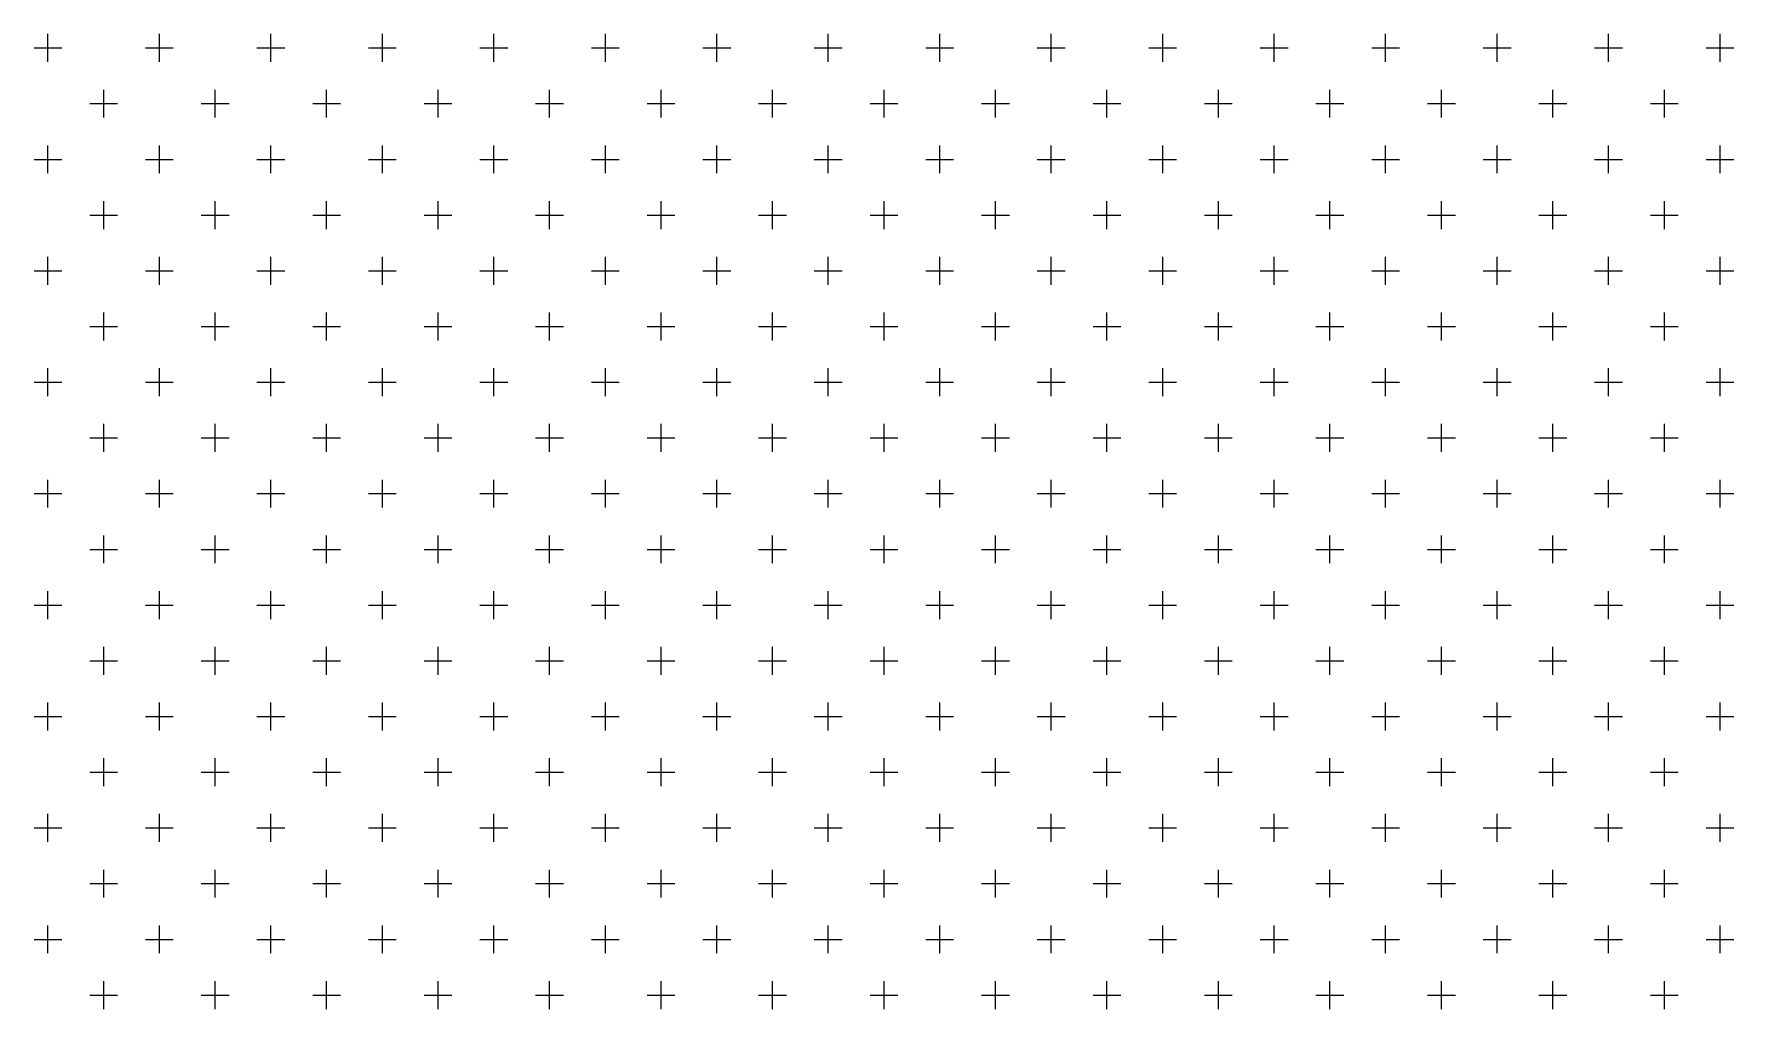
# Model space of a CAD drawing. Header units: metres. Extents: x 476631 to 477421, y 4483749 to 4484052.
# Drawn here: x 477044.38 to 477063.75, y 4483911.37 to 4483922.48 of the extents above; entities that cross this region are included whole.
import ezdxf

# ---------------------------------------------------------------- set-up
doc = ezdxf.new("R2010")
doc.units = ezdxf.units.M
doc.layers.add('PL_PARK', color=97, linetype='Continuous', lineweight=0)

msp = doc.modelspace()

# ---------------------------------------------------------------- linework, layer by layer
at = {"layer": 'PL_PARK', "color": 3, "linetype": 'Continuous'}
for p, q in [((477044.544, 4483922.166), (477044.544, 4483922.484)), ((477045.814, 4483922.166), (477045.814, 4483922.484)), ((477047.084, 4483922.166), (477047.084, 4483922.484)), ((477048.354, 4483922.166), (477048.354, 4483922.484)), ((477049.624, 4483922.166), (477049.624, 4483922.484)), ((477050.894, 4483922.166), (477050.894, 4483922.484)), ((477052.164, 4483922.166), (477052.164, 4483922.484)), ((477053.434, 4483922.166), (477053.434, 4483922.484)), ((477054.704, 4483922.166), (477054.704, 4483922.484)), ((477055.974, 4483922.166), (477055.974, 4483922.484)), ((477057.244, 4483922.166), (477057.244, 4483922.484)), ((477058.514, 4483922.166), (477058.514, 4483922.484)), ((477059.784, 4483922.166), (477059.784, 4483922.484)), ((477061.054, 4483922.166), (477061.054, 4483922.484)), ((477062.324, 4483922.166), (477062.324, 4483922.484)), ((477063.594, 4483922.166), (477063.594, 4483922.484)), ((477044.385, 4483922.325), (477044.702, 4483922.325)), ((477045.655, 4483922.325), (477045.972, 4483922.325)), ((477046.925, 4483922.325), (477047.242, 4483922.325)), ((477048.195, 4483922.325), (477048.512, 4483922.325)), ((477049.465, 4483922.325), (477049.782, 4483922.325)), ((477050.735, 4483922.325), (477051.052, 4483922.325)), ((477052.005, 4483922.325), (477052.322, 4483922.325)), ((477053.275, 4483922.325), (477053.592, 4483922.325)), ((477054.545, 4483922.325), (477054.862, 4483922.325)), ((477055.815, 4483922.325), (477056.132, 4483922.325)), ((477057.085, 4483922.325), (477057.402, 4483922.325)), ((477058.355, 4483922.325), (477058.672, 4483922.325)), ((477059.625, 4483922.325), (477059.942, 4483922.325)), ((477060.895, 4483922.325), (477061.212, 4483922.325)), ((477062.165, 4483922.325), (477062.482, 4483922.325)), ((477063.435, 4483922.325), (477063.752, 4483922.325)), ((477045.179, 4483921.531), (477045.179, 4483921.849)), ((477046.449, 4483921.531), (477046.449, 4483921.849)), ((477047.719, 4483921.531), (477047.719, 4483921.849)), ((477048.989, 4483921.531), (477048.989, 4483921.849)), ((477050.259, 4483921.531), (477050.259, 4483921.849)), ((477051.529, 4483921.531), (477051.529, 4483921.849)), ((477052.799, 4483921.531), (477052.799, 4483921.849)), ((477054.069, 4483921.531), (477054.069, 4483921.849)), ((477055.339, 4483921.531), (477055.339, 4483921.849)), ((477056.609, 4483921.531), (477056.609, 4483921.849)), ((477057.879, 4483921.531), (477057.879, 4483921.849)), ((477059.149, 4483921.531), (477059.149, 4483921.849)), ((477060.419, 4483921.531), (477060.419, 4483921.849)), ((477061.689, 4483921.531), (477061.689, 4483921.849)), ((477062.959, 4483921.531), (477062.959, 4483921.849)), ((477045.02, 4483921.69), (477045.337, 4483921.69)), ((477046.29, 4483921.69), (477046.607, 4483921.69)), ((477047.56, 4483921.69), (477047.877, 4483921.69)), ((477048.83, 4483921.69), (477049.147, 4483921.69)), ((477050.1, 4483921.69), (477050.417, 4483921.69)), ((477051.37, 4483921.69), (477051.687, 4483921.69)), ((477052.64, 4483921.69), (477052.957, 4483921.69)), ((477053.91, 4483921.69), (477054.227, 4483921.69)), ((477055.18, 4483921.69), (477055.497, 4483921.69)), ((477056.45, 4483921.69), (477056.768, 4483921.69)), ((477057.72, 4483921.69), (477058.037, 4483921.69)), ((477058.99, 4483921.69), (477059.307, 4483921.69)), ((477060.26, 4483921.69), (477060.578, 4483921.69)), ((477061.53, 4483921.69), (477061.847, 4483921.69)), ((477062.8, 4483921.69), (477063.118, 4483921.69)), ((477044.544, 4483920.896), (477044.544, 4483921.214)), ((477045.814, 4483920.896), (477045.814, 4483921.214)), ((477047.084, 4483920.896), (477047.084, 4483921.214)), ((477048.354, 4483920.896), (477048.354, 4483921.214)), ((477049.624, 4483920.896), (477049.624, 4483921.214)), ((477050.894, 4483920.896), (477050.894, 4483921.214)), ((477052.164, 4483920.896), (477052.164, 4483921.214)), ((477053.434, 4483920.896), (477053.434, 4483921.214)), ((477054.704, 4483920.896), (477054.704, 4483921.214)), ((477055.974, 4483920.896), (477055.974, 4483921.214)), ((477057.244, 4483920.896), (477057.244, 4483921.214)), ((477058.514, 4483920.896), (477058.514, 4483921.214)), ((477059.784, 4483920.896), (477059.784, 4483921.214)), ((477061.054, 4483920.896), (477061.054, 4483921.214)), ((477062.324, 4483920.896), (477062.324, 4483921.214)), ((477063.594, 4483920.896), (477063.594, 4483921.214)), ((477044.385, 4483921.055), (477044.702, 4483921.055)), ((477045.655, 4483921.055), (477045.972, 4483921.055)), ((477046.925, 4483921.055), (477047.242, 4483921.055)), ((477048.195, 4483921.055), (477048.512, 4483921.055)), ((477049.465, 4483921.055), (477049.782, 4483921.055)), ((477050.735, 4483921.055), (477051.052, 4483921.055)), ((477052.005, 4483921.055), (477052.322, 4483921.055)), ((477053.275, 4483921.055), (477053.592, 4483921.055)), ((477054.545, 4483921.055), (477054.862, 4483921.055)), ((477055.815, 4483921.055), (477056.132, 4483921.055)), ((477057.085, 4483921.055), (477057.402, 4483921.055)), ((477058.355, 4483921.055), (477058.672, 4483921.055)), ((477059.625, 4483921.055), (477059.942, 4483921.055)), ((477060.895, 4483921.055), (477061.212, 4483921.055)), ((477062.165, 4483921.055), (477062.482, 4483921.055)), ((477063.435, 4483921.055), (477063.752, 4483921.055)), ((477045.02, 4483920.42), (477045.337, 4483920.42)), ((477045.179, 4483920.261), (477045.179, 4483920.579)), ((477046.29, 4483920.42), (477046.607, 4483920.42)), ((477046.449, 4483920.261), (477046.449, 4483920.579)), ((477047.56, 4483920.42), (477047.877, 4483920.42)), ((477047.719, 4483920.261), (477047.719, 4483920.579)), ((477048.83, 4483920.42), (477049.147, 4483920.42)), ((477048.989, 4483920.261), (477048.989, 4483920.579)), ((477050.1, 4483920.42), (477050.417, 4483920.42)), ((477050.259, 4483920.261), (477050.259, 4483920.579)), ((477051.37, 4483920.42), (477051.687, 4483920.42)), ((477051.529, 4483920.261), (477051.529, 4483920.579)), ((477052.64, 4483920.42), (477052.957, 4483920.42)), ((477052.799, 4483920.261), (477052.799, 4483920.579)), ((477053.91, 4483920.42), (477054.227, 4483920.42)), ((477054.069, 4483920.261), (477054.069, 4483920.579)), ((477055.18, 4483920.42), (477055.497, 4483920.42)), ((477055.339, 4483920.261), (477055.339, 4483920.579)), ((477056.45, 4483920.42), (477056.768, 4483920.42)), ((477056.609, 4483920.261), (477056.609, 4483920.579)), ((477057.72, 4483920.42), (477058.037, 4483920.42)), ((477057.879, 4483920.261), (477057.879, 4483920.579)), ((477058.99, 4483920.42), (477059.307, 4483920.42)), ((477059.149, 4483920.261), (477059.149, 4483920.579)), ((477060.26, 4483920.42), (477060.578, 4483920.42)), ((477060.419, 4483920.261), (477060.419, 4483920.579)), ((477061.53, 4483920.42), (477061.847, 4483920.42)), ((477061.689, 4483920.261), (477061.689, 4483920.579)), ((477062.8, 4483920.42), (477063.118, 4483920.42)), ((477062.959, 4483920.261), (477062.959, 4483920.579)), ((477044.544, 4483919.626), (477044.544, 4483919.944)), ((477045.814, 4483919.626), (477045.814, 4483919.944)), ((477047.084, 4483919.626), (477047.084, 4483919.944)), ((477048.354, 4483919.626), (477048.354, 4483919.944)), ((477049.624, 4483919.626), (477049.624, 4483919.944)), ((477050.894, 4483919.626), (477050.894, 4483919.944)), ((477052.164, 4483919.626), (477052.164, 4483919.944)), ((477053.434, 4483919.626), (477053.434, 4483919.944)), ((477054.704, 4483919.626), (477054.704, 4483919.944)), ((477055.974, 4483919.626), (477055.974, 4483919.944)), ((477057.244, 4483919.626), (477057.244, 4483919.944)), ((477058.514, 4483919.626), (477058.514, 4483919.944)), ((477059.784, 4483919.626), (477059.784, 4483919.944)), ((477061.054, 4483919.626), (477061.054, 4483919.944)), ((477062.324, 4483919.626), (477062.324, 4483919.944)), ((477063.594, 4483919.626), (477063.594, 4483919.944)), ((477044.385, 4483919.785), (477044.702, 4483919.785)), ((477045.655, 4483919.785), (477045.972, 4483919.785)), ((477046.925, 4483919.785), (477047.242, 4483919.785)), ((477048.195, 4483919.785), (477048.512, 4483919.785)), ((477049.465, 4483919.785), (477049.782, 4483919.785)), ((477050.735, 4483919.785), (477051.052, 4483919.785)), ((477052.005, 4483919.785), (477052.322, 4483919.785)), ((477053.275, 4483919.785), (477053.592, 4483919.785)), ((477054.545, 4483919.785), (477054.862, 4483919.785)), ((477055.815, 4483919.785), (477056.132, 4483919.785)), ((477057.085, 4483919.785), (477057.402, 4483919.785)), ((477058.355, 4483919.785), (477058.672, 4483919.785)), ((477059.625, 4483919.785), (477059.942, 4483919.785)), ((477060.895, 4483919.785), (477061.212, 4483919.785)), ((477062.165, 4483919.785), (477062.482, 4483919.785)), ((477063.435, 4483919.785), (477063.752, 4483919.785)), ((477045.179, 4483918.991), (477045.179, 4483919.309)), ((477046.449, 4483918.991), (477046.449, 4483919.309)), ((477047.719, 4483918.991), (477047.719, 4483919.309)), ((477048.989, 4483918.991), (477048.989, 4483919.309)), ((477050.259, 4483918.991), (477050.259, 4483919.309)), ((477051.529, 4483918.991), (477051.529, 4483919.309)), ((477052.799, 4483918.991), (477052.799, 4483919.309)), ((477054.069, 4483918.991), (477054.069, 4483919.309)), ((477055.339, 4483918.991), (477055.339, 4483919.309)), ((477056.609, 4483918.991), (477056.609, 4483919.309)), ((477057.879, 4483918.991), (477057.879, 4483919.309)), ((477059.149, 4483918.991), (477059.149, 4483919.309)), ((477060.419, 4483918.991), (477060.419, 4483919.309)), ((477061.689, 4483918.991), (477061.689, 4483919.309)), ((477062.959, 4483918.991), (477062.959, 4483919.309)), ((477045.02, 4483919.15), (477045.337, 4483919.15)), ((477046.29, 4483919.15), (477046.607, 4483919.15)), ((477047.56, 4483919.15), (477047.877, 4483919.15)), ((477048.83, 4483919.15), (477049.147, 4483919.15)), ((477050.1, 4483919.15), (477050.417, 4483919.15)), ((477051.37, 4483919.15), (477051.687, 4483919.15)), ((477052.64, 4483919.15), (477052.957, 4483919.15)), ((477053.91, 4483919.15), (477054.227, 4483919.15)), ((477055.18, 4483919.15), (477055.497, 4483919.15)), ((477056.45, 4483919.15), (477056.768, 4483919.15)), ((477057.72, 4483919.15), (477058.037, 4483919.15)), ((477058.99, 4483919.15), (477059.307, 4483919.15)), ((477060.26, 4483919.15), (477060.578, 4483919.15)), ((477061.53, 4483919.15), (477061.847, 4483919.15)), ((477062.8, 4483919.15), (477063.118, 4483919.15)), ((477044.544, 4483918.356), (477044.544, 4483918.674)), ((477045.814, 4483918.356), (477045.814, 4483918.674)), ((477047.084, 4483918.356), (477047.084, 4483918.674)), ((477048.354, 4483918.356), (477048.354, 4483918.674)), ((477049.624, 4483918.356), (477049.624, 4483918.674)), ((477050.894, 4483918.356), (477050.894, 4483918.674)), ((477052.164, 4483918.356), (477052.164, 4483918.674)), ((477053.434, 4483918.356), (477053.434, 4483918.674)), ((477054.704, 4483918.356), (477054.704, 4483918.674)), ((477055.974, 4483918.356), (477055.974, 4483918.674)), ((477057.244, 4483918.356), (477057.244, 4483918.674)), ((477058.514, 4483918.356), (477058.514, 4483918.674)), ((477059.784, 4483918.356), (477059.784, 4483918.674)), ((477061.054, 4483918.356), (477061.054, 4483918.674)), ((477062.324, 4483918.356), (477062.324, 4483918.674)), ((477063.594, 4483918.356), (477063.594, 4483918.674)), ((477044.385, 4483918.515), (477044.702, 4483918.515)), ((477045.655, 4483918.515), (477045.972, 4483918.515)), ((477046.925, 4483918.515), (477047.242, 4483918.515)), ((477048.195, 4483918.515), (477048.512, 4483918.515)), ((477049.465, 4483918.515), (477049.782, 4483918.515)), ((477050.735, 4483918.515), (477051.052, 4483918.515)), ((477052.005, 4483918.515), (477052.322, 4483918.515)), ((477053.275, 4483918.515), (477053.592, 4483918.515)), ((477054.545, 4483918.515), (477054.862, 4483918.515)), ((477055.815, 4483918.515), (477056.132, 4483918.515)), ((477057.085, 4483918.515), (477057.402, 4483918.515)), ((477058.355, 4483918.515), (477058.672, 4483918.515)), ((477059.625, 4483918.515), (477059.942, 4483918.515)), ((477060.895, 4483918.515), (477061.212, 4483918.515)), ((477062.165, 4483918.515), (477062.482, 4483918.515)), ((477063.435, 4483918.515), (477063.752, 4483918.515)), ((477045.179, 4483917.721), (477045.179, 4483918.039)), ((477046.449, 4483917.721), (477046.449, 4483918.039)), ((477047.719, 4483917.721), (477047.719, 4483918.039)), ((477048.989, 4483917.721), (477048.989, 4483918.039)), ((477050.259, 4483917.721), (477050.259, 4483918.039)), ((477051.529, 4483917.721), (477051.529, 4483918.039)), ((477052.799, 4483917.721), (477052.799, 4483918.039)), ((477054.069, 4483917.721), (477054.069, 4483918.039)), ((477055.339, 4483917.721), (477055.339, 4483918.039)), ((477056.609, 4483917.721), (477056.609, 4483918.039)), ((477057.879, 4483917.721), (477057.879, 4483918.039)), ((477059.149, 4483917.721), (477059.149, 4483918.039)), ((477060.419, 4483917.721), (477060.419, 4483918.039)), ((477061.689, 4483917.721), (477061.689, 4483918.039)), ((477062.959, 4483917.721), (477062.959, 4483918.039)), ((477045.02, 4483917.88), (477045.337, 4483917.88)), ((477046.29, 4483917.88), (477046.607, 4483917.88)), ((477047.56, 4483917.88), (477047.877, 4483917.88)), ((477048.83, 4483917.88), (477049.147, 4483917.88)), ((477050.1, 4483917.88), (477050.417, 4483917.88)), ((477051.37, 4483917.88), (477051.687, 4483917.88)), ((477052.64, 4483917.88), (477052.957, 4483917.88)), ((477053.91, 4483917.88), (477054.227, 4483917.88)), ((477055.18, 4483917.88), (477055.497, 4483917.88)), ((477056.45, 4483917.88), (477056.768, 4483917.88)), ((477057.72, 4483917.88), (477058.037, 4483917.88)), ((477058.99, 4483917.88), (477059.307, 4483917.88)), ((477060.26, 4483917.88), (477060.578, 4483917.88)), ((477061.53, 4483917.88), (477061.847, 4483917.88)), ((477062.8, 4483917.88), (477063.118, 4483917.88)), ((477044.544, 4483917.086), (477044.544, 4483917.404)), ((477045.814, 4483917.086), (477045.814, 4483917.404)), ((477047.084, 4483917.086), (477047.084, 4483917.404)), ((477048.354, 4483917.086), (477048.354, 4483917.404)), ((477049.624, 4483917.086), (477049.624, 4483917.404)), ((477050.894, 4483917.086), (477050.894, 4483917.404)), ((477052.164, 4483917.086), (477052.164, 4483917.404)), ((477053.434, 4483917.086), (477053.434, 4483917.404)), ((477054.704, 4483917.086), (477054.704, 4483917.404)), ((477055.974, 4483917.086), (477055.974, 4483917.404)), ((477057.244, 4483917.086), (477057.244, 4483917.404)), ((477058.514, 4483917.086), (477058.514, 4483917.404)), ((477059.784, 4483917.086), (477059.784, 4483917.404)), ((477061.054, 4483917.086), (477061.054, 4483917.404)), ((477062.324, 4483917.086), (477062.324, 4483917.404)), ((477063.594, 4483917.086), (477063.594, 4483917.404)), ((477044.385, 4483917.245), (477044.702, 4483917.245)), ((477045.655, 4483917.245), (477045.972, 4483917.245)), ((477046.925, 4483917.245), (477047.242, 4483917.245)), ((477048.195, 4483917.245), (477048.512, 4483917.245)), ((477049.465, 4483917.245), (477049.782, 4483917.245)), ((477050.735, 4483917.245), (477051.052, 4483917.245)), ((477052.005, 4483917.245), (477052.322, 4483917.245)), ((477053.275, 4483917.245), (477053.592, 4483917.245)), ((477054.545, 4483917.245), (477054.862, 4483917.245)), ((477055.815, 4483917.245), (477056.132, 4483917.245)), ((477057.085, 4483917.245), (477057.402, 4483917.245)), ((477058.355, 4483917.245), (477058.672, 4483917.245)), ((477059.625, 4483917.245), (477059.942, 4483917.245)), ((477060.895, 4483917.245), (477061.212, 4483917.245)), ((477062.165, 4483917.245), (477062.482, 4483917.245)), ((477063.435, 4483917.245), (477063.752, 4483917.245)), ((477045.179, 4483916.451), (477045.179, 4483916.769)), ((477046.449, 4483916.451), (477046.449, 4483916.769)), ((477047.719, 4483916.451), (477047.719, 4483916.769)), ((477048.989, 4483916.451), (477048.989, 4483916.769)), ((477050.259, 4483916.451), (477050.259, 4483916.769)), ((477051.529, 4483916.451), (477051.529, 4483916.769)), ((477052.799, 4483916.451), (477052.799, 4483916.769)), ((477054.069, 4483916.451), (477054.069, 4483916.769)), ((477055.339, 4483916.451), (477055.339, 4483916.769)), ((477056.609, 4483916.451), (477056.609, 4483916.769)), ((477057.879, 4483916.451), (477057.879, 4483916.769)), ((477059.149, 4483916.451), (477059.149, 4483916.769)), ((477060.419, 4483916.451), (477060.419, 4483916.769)), ((477061.689, 4483916.451), (477061.689, 4483916.769)), ((477062.959, 4483916.451), (477062.959, 4483916.769)), ((477045.02, 4483916.61), (477045.337, 4483916.61)), ((477046.29, 4483916.61), (477046.607, 4483916.61)), ((477047.56, 4483916.61), (477047.877, 4483916.61)), ((477048.83, 4483916.61), (477049.147, 4483916.61)), ((477050.1, 4483916.61), (477050.417, 4483916.61)), ((477051.37, 4483916.61), (477051.687, 4483916.61)), ((477052.64, 4483916.61), (477052.957, 4483916.61)), ((477053.91, 4483916.61), (477054.227, 4483916.61)), ((477055.18, 4483916.61), (477055.497, 4483916.61)), ((477056.45, 4483916.61), (477056.768, 4483916.61)), ((477057.72, 4483916.61), (477058.037, 4483916.61)), ((477058.99, 4483916.61), (477059.307, 4483916.61)), ((477060.26, 4483916.61), (477060.578, 4483916.61)), ((477061.53, 4483916.61), (477061.847, 4483916.61)), ((477062.8, 4483916.61), (477063.118, 4483916.61)), ((477044.385, 4483915.975), (477044.702, 4483915.975)), ((477044.544, 4483915.816), (477044.544, 4483916.134)), ((477045.655, 4483915.975), (477045.972, 4483915.975)), ((477045.814, 4483915.816), (477045.814, 4483916.134)), ((477046.925, 4483915.975), (477047.242, 4483915.975)), ((477047.084, 4483915.816), (477047.084, 4483916.134)), ((477048.195, 4483915.975), (477048.512, 4483915.975)), ((477048.354, 4483915.816), (477048.354, 4483916.134)), ((477049.465, 4483915.975), (477049.782, 4483915.975)), ((477049.624, 4483915.816), (477049.624, 4483916.134)), ((477050.735, 4483915.975), (477051.052, 4483915.975)), ((477050.894, 4483915.816), (477050.894, 4483916.134)), ((477052.005, 4483915.975), (477052.322, 4483915.975)), ((477052.164, 4483915.816), (477052.164, 4483916.134)), ((477053.275, 4483915.975), (477053.592, 4483915.975)), ((477053.434, 4483915.816), (477053.434, 4483916.134)), ((477054.545, 4483915.975), (477054.862, 4483915.975)), ((477054.704, 4483915.816), (477054.704, 4483916.134)), ((477055.815, 4483915.975), (477056.132, 4483915.975)), ((477055.974, 4483915.816), (477055.974, 4483916.134)), ((477057.085, 4483915.975), (477057.402, 4483915.975)), ((477057.244, 4483915.816), (477057.244, 4483916.134)), ((477058.355, 4483915.975), (477058.672, 4483915.975)), ((477058.514, 4483915.816), (477058.514, 4483916.134)), ((477059.625, 4483915.975), (477059.942, 4483915.975)), ((477059.784, 4483915.816), (477059.784, 4483916.134)), ((477060.895, 4483915.975), (477061.212, 4483915.975)), ((477061.054, 4483915.816), (477061.054, 4483916.134)), ((477062.165, 4483915.975), (477062.482, 4483915.975)), ((477062.324, 4483915.816), (477062.324, 4483916.134)), ((477063.435, 4483915.975), (477063.752, 4483915.975)), ((477063.594, 4483915.816), (477063.594, 4483916.134)), ((477045.179, 4483915.181), (477045.179, 4483915.499)), ((477046.449, 4483915.181), (477046.449, 4483915.499)), ((477047.719, 4483915.181), (477047.719, 4483915.499)), ((477048.989, 4483915.181), (477048.989, 4483915.499)), ((477050.259, 4483915.181), (477050.259, 4483915.499)), ((477051.529, 4483915.181), (477051.529, 4483915.499)), ((477052.799, 4483915.181), (477052.799, 4483915.499)), ((477054.069, 4483915.181), (477054.069, 4483915.499)), ((477055.339, 4483915.181), (477055.339, 4483915.499)), ((477056.609, 4483915.181), (477056.609, 4483915.499)), ((477057.879, 4483915.181), (477057.879, 4483915.499)), ((477059.149, 4483915.181), (477059.149, 4483915.499)), ((477060.419, 4483915.181), (477060.419, 4483915.499)), ((477061.689, 4483915.181), (477061.689, 4483915.499)), ((477062.959, 4483915.181), (477062.959, 4483915.499)), ((477045.02, 4483915.34), (477045.337, 4483915.34)), ((477046.29, 4483915.34), (477046.607, 4483915.34)), ((477047.56, 4483915.34), (477047.877, 4483915.34)), ((477048.83, 4483915.34), (477049.147, 4483915.34)), ((477050.1, 4483915.34), (477050.417, 4483915.34)), ((477051.37, 4483915.34), (477051.687, 4483915.34)), ((477052.64, 4483915.34), (477052.957, 4483915.34)), ((477053.91, 4483915.34), (477054.227, 4483915.34)), ((477055.18, 4483915.34), (477055.497, 4483915.34)), ((477056.45, 4483915.34), (477056.768, 4483915.34)), ((477057.72, 4483915.34), (477058.037, 4483915.34)), ((477058.99, 4483915.34), (477059.307, 4483915.34)), ((477060.26, 4483915.34), (477060.578, 4483915.34)), ((477061.53, 4483915.34), (477061.847, 4483915.34)), ((477062.8, 4483915.34), (477063.118, 4483915.34)), ((477044.544, 4483914.546), (477044.544, 4483914.864)), ((477045.814, 4483914.546), (477045.814, 4483914.864)), ((477047.084, 4483914.546), (477047.084, 4483914.864)), ((477048.354, 4483914.546), (477048.354, 4483914.864)), ((477049.624, 4483914.546), (477049.624, 4483914.864)), ((477050.894, 4483914.546), (477050.894, 4483914.864)), ((477052.164, 4483914.546), (477052.164, 4483914.864)), ((477053.434, 4483914.546), (477053.434, 4483914.864)), ((477054.704, 4483914.546), (477054.704, 4483914.864)), ((477055.974, 4483914.546), (477055.974, 4483914.864)), ((477057.244, 4483914.546), (477057.244, 4483914.864)), ((477058.514, 4483914.546), (477058.514, 4483914.864)), ((477059.784, 4483914.546), (477059.784, 4483914.864)), ((477061.054, 4483914.546), (477061.054, 4483914.864)), ((477062.324, 4483914.546), (477062.324, 4483914.864)), ((477063.594, 4483914.546), (477063.594, 4483914.864)), ((477044.385, 4483914.705), (477044.702, 4483914.705)), ((477045.655, 4483914.705), (477045.972, 4483914.705)), ((477046.925, 4483914.705), (477047.242, 4483914.705)), ((477048.195, 4483914.705), (477048.512, 4483914.705)), ((477049.465, 4483914.705), (477049.782, 4483914.705)), ((477050.735, 4483914.705), (477051.052, 4483914.705)), ((477052.005, 4483914.705), (477052.322, 4483914.705)), ((477053.275, 4483914.705), (477053.592, 4483914.705)), ((477054.545, 4483914.705), (477054.862, 4483914.705)), ((477055.815, 4483914.705), (477056.132, 4483914.705)), ((477057.085, 4483914.705), (477057.402, 4483914.705)), ((477058.355, 4483914.705), (477058.672, 4483914.705)), ((477059.625, 4483914.705), (477059.942, 4483914.705)), ((477060.895, 4483914.705), (477061.212, 4483914.705)), ((477062.165, 4483914.705), (477062.482, 4483914.705)), ((477063.435, 4483914.705), (477063.752, 4483914.705)), ((477045.179, 4483913.911), (477045.179, 4483914.229)), ((477046.449, 4483913.911), (477046.449, 4483914.229)), ((477047.719, 4483913.911), (477047.719, 4483914.229)), ((477048.989, 4483913.911), (477048.989, 4483914.229)), ((477050.259, 4483913.911), (477050.259, 4483914.229)), ((477051.529, 4483913.911), (477051.529, 4483914.229)), ((477052.799, 4483913.911), (477052.799, 4483914.229)), ((477054.069, 4483913.911), (477054.069, 4483914.229)), ((477055.339, 4483913.911), (477055.339, 4483914.229)), ((477056.609, 4483913.911), (477056.609, 4483914.229)), ((477057.879, 4483913.911), (477057.879, 4483914.229)), ((477059.149, 4483913.911), (477059.149, 4483914.229)), ((477060.419, 4483913.911), (477060.419, 4483914.229)), ((477061.689, 4483913.911), (477061.689, 4483914.229)), ((477062.959, 4483913.911), (477062.959, 4483914.229)), ((477045.02, 4483914.07), (477045.337, 4483914.07)), ((477046.29, 4483914.07), (477046.607, 4483914.07)), ((477047.56, 4483914.07), (477047.877, 4483914.07)), ((477048.83, 4483914.07), (477049.147, 4483914.07)), ((477050.1, 4483914.07), (477050.417, 4483914.07)), ((477051.37, 4483914.07), (477051.687, 4483914.07)), ((477052.64, 4483914.07), (477052.957, 4483914.07)), ((477053.91, 4483914.07), (477054.227, 4483914.07)), ((477055.18, 4483914.07), (477055.497, 4483914.07)), ((477056.45, 4483914.07), (477056.768, 4483914.07)), ((477057.72, 4483914.07), (477058.037, 4483914.07)), ((477058.99, 4483914.07), (477059.307, 4483914.07)), ((477060.26, 4483914.07), (477060.578, 4483914.07)), ((477061.53, 4483914.07), (477061.847, 4483914.07)), ((477062.8, 4483914.07), (477063.118, 4483914.07)), ((477044.544, 4483913.276), (477044.544, 4483913.594)), ((477045.814, 4483913.276), (477045.814, 4483913.594)), ((477047.084, 4483913.276), (477047.084, 4483913.594)), ((477048.354, 4483913.276), (477048.354, 4483913.594)), ((477049.624, 4483913.276), (477049.624, 4483913.594)), ((477050.894, 4483913.276), (477050.894, 4483913.594)), ((477052.164, 4483913.276), (477052.164, 4483913.594)), ((477053.434, 4483913.276), (477053.434, 4483913.594)), ((477054.704, 4483913.276), (477054.704, 4483913.594)), ((477055.974, 4483913.276), (477055.974, 4483913.594)), ((477057.244, 4483913.276), (477057.244, 4483913.594)), ((477058.514, 4483913.276), (477058.514, 4483913.594)), ((477059.784, 4483913.276), (477059.784, 4483913.594)), ((477061.054, 4483913.276), (477061.054, 4483913.594)), ((477062.324, 4483913.276), (477062.324, 4483913.594)), ((477063.594, 4483913.276), (477063.594, 4483913.594)), ((477044.385, 4483913.435), (477044.702, 4483913.435)), ((477045.655, 4483913.435), (477045.972, 4483913.435)), ((477046.925, 4483913.435), (477047.242, 4483913.435)), ((477048.195, 4483913.435), (477048.512, 4483913.435)), ((477049.465, 4483913.435), (477049.782, 4483913.435)), ((477050.735, 4483913.435), (477051.052, 4483913.435)), ((477052.005, 4483913.435), (477052.322, 4483913.435)), ((477053.275, 4483913.435), (477053.592, 4483913.435)), ((477054.545, 4483913.435), (477054.862, 4483913.435)), ((477055.815, 4483913.435), (477056.132, 4483913.435)), ((477057.085, 4483913.435), (477057.402, 4483913.435)), ((477058.355, 4483913.435), (477058.672, 4483913.435)), ((477059.625, 4483913.435), (477059.942, 4483913.435)), ((477060.895, 4483913.435), (477061.212, 4483913.435)), ((477062.165, 4483913.435), (477062.482, 4483913.435)), ((477063.435, 4483913.435), (477063.752, 4483913.435)), ((477045.179, 4483912.641), (477045.179, 4483912.959)), ((477046.449, 4483912.641), (477046.449, 4483912.959)), ((477047.719, 4483912.641), (477047.719, 4483912.959)), ((477048.989, 4483912.641), (477048.989, 4483912.959)), ((477050.259, 4483912.641), (477050.259, 4483912.959)), ((477051.529, 4483912.641), (477051.529, 4483912.959)), ((477052.799, 4483912.641), (477052.799, 4483912.959)), ((477054.069, 4483912.641), (477054.069, 4483912.959)), ((477055.339, 4483912.641), (477055.339, 4483912.959)), ((477056.609, 4483912.641), (477056.609, 4483912.959)), ((477057.879, 4483912.641), (477057.879, 4483912.959)), ((477059.149, 4483912.641), (477059.149, 4483912.959)), ((477060.419, 4483912.641), (477060.419, 4483912.959)), ((477061.689, 4483912.641), (477061.689, 4483912.959)), ((477062.959, 4483912.641), (477062.959, 4483912.959)), ((477045.02, 4483912.8), (477045.337, 4483912.8)), ((477046.29, 4483912.8), (477046.607, 4483912.8)), ((477047.56, 4483912.8), (477047.877, 4483912.8)), ((477048.83, 4483912.8), (477049.147, 4483912.8)), ((477050.1, 4483912.8), (477050.417, 4483912.8)), ((477051.37, 4483912.8), (477051.687, 4483912.8)), ((477052.64, 4483912.8), (477052.957, 4483912.8)), ((477053.91, 4483912.8), (477054.227, 4483912.8)), ((477055.18, 4483912.8), (477055.497, 4483912.8)), ((477056.45, 4483912.8), (477056.768, 4483912.8)), ((477057.72, 4483912.8), (477058.037, 4483912.8)), ((477058.99, 4483912.8), (477059.307, 4483912.8)), ((477060.26, 4483912.8), (477060.578, 4483912.8)), ((477061.53, 4483912.8), (477061.847, 4483912.8)), ((477062.8, 4483912.8), (477063.118, 4483912.8)), ((477044.544, 4483912.006), (477044.544, 4483912.324)), ((477045.814, 4483912.006), (477045.814, 4483912.324)), ((477047.084, 4483912.006), (477047.084, 4483912.324)), ((477048.354, 4483912.006), (477048.354, 4483912.324)), ((477049.624, 4483912.006), (477049.624, 4483912.324)), ((477050.894, 4483912.006), (477050.894, 4483912.324)), ((477052.164, 4483912.006), (477052.164, 4483912.324)), ((477053.434, 4483912.006), (477053.434, 4483912.324)), ((477054.704, 4483912.006), (477054.704, 4483912.324)), ((477055.974, 4483912.006), (477055.974, 4483912.324)), ((477057.244, 4483912.006), (477057.244, 4483912.324)), ((477058.514, 4483912.006), (477058.514, 4483912.324)), ((477059.784, 4483912.006), (477059.784, 4483912.324)), ((477061.054, 4483912.006), (477061.054, 4483912.324)), ((477062.324, 4483912.006), (477062.324, 4483912.324)), ((477063.594, 4483912.006), (477063.594, 4483912.324)), ((477044.385, 4483912.165), (477044.702, 4483912.165)), ((477045.655, 4483912.165), (477045.972, 4483912.165)), ((477046.925, 4483912.165), (477047.242, 4483912.165)), ((477048.195, 4483912.165), (477048.512, 4483912.165)), ((477049.465, 4483912.165), (477049.782, 4483912.165)), ((477050.735, 4483912.165), (477051.052, 4483912.165)), ((477052.005, 4483912.165), (477052.322, 4483912.165)), ((477053.275, 4483912.165), (477053.592, 4483912.165)), ((477054.545, 4483912.165), (477054.862, 4483912.165)), ((477055.815, 4483912.165), (477056.132, 4483912.165)), ((477057.085, 4483912.165), (477057.402, 4483912.165)), ((477058.355, 4483912.165), (477058.672, 4483912.165)), ((477059.625, 4483912.165), (477059.942, 4483912.165)), ((477060.895, 4483912.165), (477061.212, 4483912.165)), ((477062.165, 4483912.165), (477062.482, 4483912.165)), ((477063.435, 4483912.165), (477063.752, 4483912.165)), ((477045.02, 4483911.53), (477045.337, 4483911.53)), ((477045.179, 4483911.371), (477045.179, 4483911.689)), ((477046.29, 4483911.53), (477046.607, 4483911.53)), ((477046.449, 4483911.371), (477046.449, 4483911.689)), ((477047.56, 4483911.53), (477047.877, 4483911.53)), ((477047.719, 4483911.371), (477047.719, 4483911.689)), ((477048.83, 4483911.53), (477049.147, 4483911.53)), ((477048.989, 4483911.371), (477048.989, 4483911.689)), ((477050.1, 4483911.53), (477050.417, 4483911.53)), ((477050.259, 4483911.371), (477050.259, 4483911.689)), ((477051.37, 4483911.53), (477051.687, 4483911.53)), ((477051.529, 4483911.371), (477051.529, 4483911.689)), ((477052.64, 4483911.53), (477052.957, 4483911.53)), ((477052.799, 4483911.371), (477052.799, 4483911.689)), ((477053.91, 4483911.53), (477054.227, 4483911.53)), ((477054.069, 4483911.371), (477054.069, 4483911.689)), ((477055.18, 4483911.53), (477055.497, 4483911.53)), ((477055.339, 4483911.371), (477055.339, 4483911.689)), ((477056.45, 4483911.53), (477056.768, 4483911.53)), ((477056.609, 4483911.371), (477056.609, 4483911.689)), ((477057.72, 4483911.53), (477058.037, 4483911.53)), ((477057.879, 4483911.371), (477057.879, 4483911.689)), ((477058.99, 4483911.53), (477059.307, 4483911.53)), ((477059.149, 4483911.371), (477059.149, 4483911.689)), ((477060.26, 4483911.53), (477060.578, 4483911.53)), ((477060.419, 4483911.371), (477060.419, 4483911.689)), ((477061.53, 4483911.53), (477061.847, 4483911.53)), ((477061.689, 4483911.371), (477061.689, 4483911.689)), ((477062.8, 4483911.53), (477063.118, 4483911.53)), ((477062.959, 4483911.371), (477062.959, 4483911.689))]:
    msp.add_line(p, q, dxfattribs=at)

doc.saveas('drawing.dxf')
